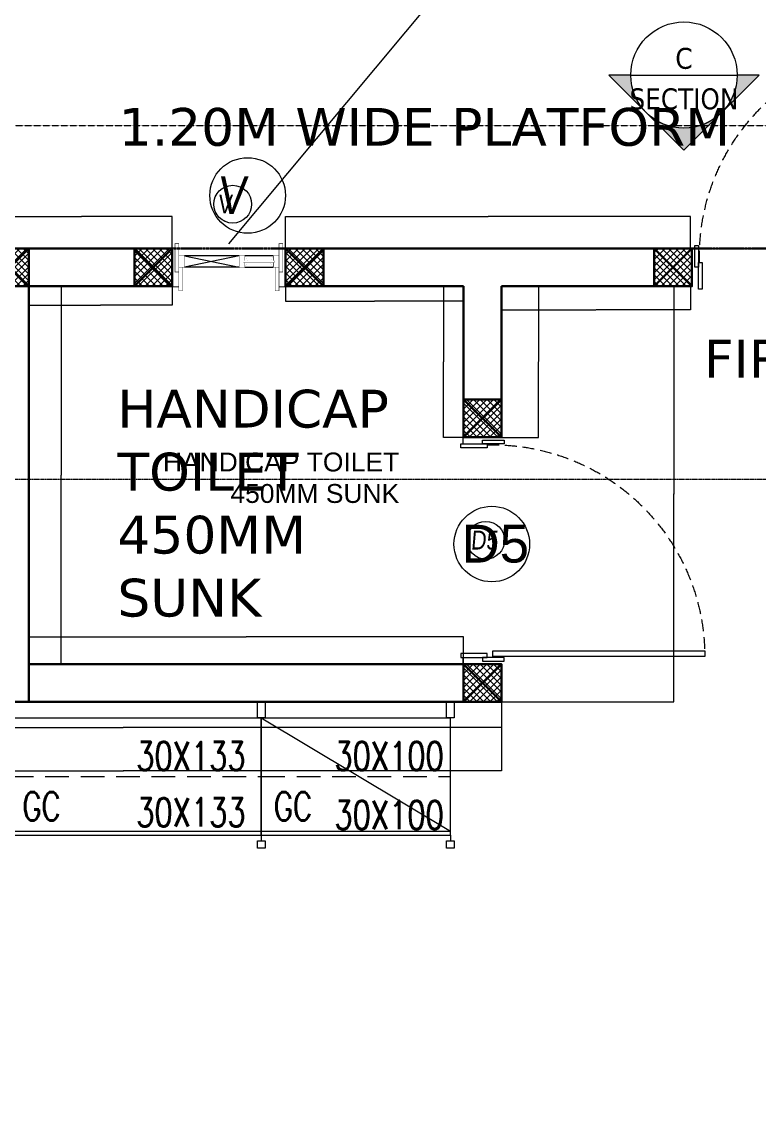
# Model space of a CAD drawing. Header units: inches. Extents: x 6 to 183294, y -48183 to 78918.
# Drawn here: x 127306 to 131205, y 58666 to 64447 of the extents above; entities that cross this region are included whole.
import ezdxf
from ezdxf.enums import TextEntityAlignment as Align

# ---------------------------------------------------------------- set-up
doc = ezdxf.new("R2010")
doc.units = ezdxf.units.IN
doc.header["$MEASUREMENT"] = 0
doc.set_wipeout_variables(frame=1)
doc.header["$PDMODE"] = 35
for name, pattern in [('( Hidden )', [0.375, 0.25, -0.125]), ('DASH', [0.35, 0.25, -0.1]), ('HIDDEN', [0.375, 0.25, -0.125]), ('PHANTOM2', [1.25, 0.625, -0.125, 0.125, -0.125, 0.125, -0.125])]:
    doc.linetypes.add(name, pattern=pattern)
for name, color, linetype, lineweight in [('0 @ 1 (2)', 8, 'Continuous', 0), ('asl comments 12-01-2023', 8, 'Continuous', 0), ('RACK', 8, 'Continuous', 0), ('RACKS CORE & NON-CORE', 8, 'Continuous', 0), ('SDA_DIM', 8, 'Continuous', 5), ('SDA_DIM DETAILS', 8, 'Continuous', 0), ('SDA_DOOR', 2, 'Continuous', 5), ('SDA_MEP INPUTS', 8, 'Continuous', 0), ('SDA_PROJECTIONS', 8, 'HIDDEN', 0), ('SDA_RCC', 1, 'Continuous', 30), ('SDA_SCHEDULES', 8, 'Continuous', 0), ('SDA_SCHEDULES DETAIL', 8, 'Continuous', 0), ('SDA_SECTION LINE', 8, 'Continuous', 0), ('SDA_TEXT_DETAILS', 8, 'Continuous', 0), ('SDA_WALL', 7, 'Continuous', 30), ('SDA_WINDOW', 8, 'Continuous', 0)]:
    doc.layers.add(name, color=color, linetype=linetype, lineweight=lineweight)
doc.layers.add('SDA_TEXT', color=21, linetype='Continuous')
doc.styles.add('AR', font='arial.ttf')
doc.styles.add('arial', font='verdana.ttf')
doc.styles.get("Standard").update_dxf_attribs({"font": 'txt.shx'})
doc.styles.add('SWA', font='simplex.shx', dxfattribs={"width": 0.75, "height": 0.23})
doc.styles.add('Tahoma', font='tahoma.ttf')
doc.dimstyles.new('SDA-100', dxfattribs={"dimtxt": 0.2, "dimasz": 0.18, "dimexe": 0.18, "dimexo": 0.0625, "dimgap": 0.015, "dimtad": 0, "dimzin": 0, "dimdsep": 46, "dimtxsty": 'Standard', "dimblk": 'ARCHTICK', "dimcen": 0.09, "dimclrd": 27, "dimclre": 27, "dimclrt": 21, "dimadec": 0, "dimazin": 0, "dimtfac": 1, "dimtofl": 0, "dimtmove": 1, "dimatfit": 3, "dimfxl": 0, "dimtolj": 1, "dimtzin": 0, "dimlwd": -1, "dimlwe": -1, "dimarcsym": 0})
doc.dimstyles.new('SDA-50', dxfattribs={"dimtxt": 0.1, "dimasz": 0.05, "dimexe": 0.09, "dimexo": 0.009, "dimgap": 0, "dimtad": 0, "dimzin": 0, "dimdsep": 46, "dimtxsty": 'Standard', "dimblk": 'ARCHTICK', "dimcen": 0.1, "dimclrd": 27, "dimclre": 27, "dimclrt": 21, "dimadec": 0, "dimazin": 0, "dimtfac": 1, "dimtofl": 0, "dimtmove": 1, "dimatfit": 3, "dimfxl": 0, "dimtolj": 1, "dimtzin": 0, "dimlwd": -1, "dimlwe": -1, "dimarcsym": 0})

# ---------------------------------------------------------------- blocks, each defined once
blk = doc.blocks.new('*U294')
at = {"linetype": 'Continuous', "lineweight": 0}
for points in [[(0, 0.025), (0.035, 0.025), (0.035, 0.01), (0.055, 0.01), (0.055, 0.15), (0.035, 0.15), (0.035, 0.24), (0.015, 0.24), (0.015, 0.225), (0, 0.225)], [(1.2, 0.025), (1.165, 0.025), (1.165, 0.01), (1.145, 0.01), (1.145, 0.15), (1.165, 0.15), (1.165, 0.24), (1.185, 0.24), (1.185, 0.225), (1.2, 0.225)]]:
    blk.add_wipeout(points, dxfattribs=at).dxf.layer = 'SDA_DOOR'
at = {"layer": 'SDA_DOOR', "color": 7, "linetype": 'Continuous', "lineweight": 30}
for p, q in [((0, 0.225), (0, 0.025)), ((1.2, 0.225), (1.2, 0.025))]:
    blk.add_line(p, q, dxfattribs=at)
at = {"layer": 'SDA_DOOR', "linetype": 'Continuous'}
for points in [[(0.07, 1.3), (0.04, 1.3), (0.04, 0.18), (0.07, 0.18)], [(0.07, 1.3), (0.04, 1.3), (0.04, 0.18), (0.07, 0.18)], [(0.015, 0.125), (0.015, 0.24), (0.035, 0.24), (0.035, 0.125)], [(1.185, 0.125), (1.185, 0.24), (1.165, 0.24), (1.165, 0.125)], [(0.035, 0.01), (0.035, 0.15), (0.055, 0.15), (0.055, 0.01)], [(1.165, 0.01), (1.165, 0.15), (1.145, 0.15), (1.145, 0.01)]]:
    blk.add_lwpolyline(points, close=True, dxfattribs=at)
at = {"layer": 'SDA_DOOR', "linetype": '( Hidden )', "ltscale": 0.25}
blk.add_arc((0.04, 0.18), 1.1204, 358.46566, 88.46566, dxfattribs=at)
blk.add_arc((0.04, 0.18), 1.1204, 358.46566, 88.46566, dxfattribs=at)
blk = doc.blocks.new('A$C7A0A1DC5')
blk.add_wipeout([(0, 1), (1, 1), (1, 0), (0, 0)]).dxf.layer = 'SDA_RCC'
at = {"layer": 'SDA_RCC', "lineweight": 5}
h = blk.add_hatch(dxfattribs=at)
h.set_pattern_fill('ANSI37', color=252, scale=0.04, style=0)
h.set_pattern_definition([(45, (0, 0), (-0.089803, 0.089803), []), (135, (0, 0), (-0.089803, -0.089803), [])])
h.paths.add_polyline_path([(0, 1), (1, 1), (1, 0), (0, 0)])
at = {"layer": 'SDA_RCC'}
for p, q in [((0, 1), (1, 0)), ((1, 1), (0, 0))]:
    blk.add_line(p, q, dxfattribs=at)
blk.add_lwpolyline([(0, 1), (1, 1), (1, 0), (0, 0)], close=True, dxfattribs=at)
blk = doc.blocks.new('*U211')
blk.add_circle((0.2, 0.2), 0.2)
at = {"style": 'AR'}
blk.add_attdef('DOOR', (0.0399, 0.102), '', height=0.2, dxfattribs=at)
blk = doc.blocks.new('*U307')
at = {"linetype": 'Continuous'}
blk.add_wipeout([(0.6, 0.225), (0.585, 0.225), (0.585, 0.25), (0.015, 0.25), (0.015, 0.225), (0, 0.225), (0, 0.025), (0.035, 0.025), (0.035, 0), (0.565, 0), (0.565, 0.025), (0.6, 0.025)], dxfattribs=at).dxf.layer = 'SDA_WINDOW'
at = {"layer": 'SDA_WINDOW', "color": 7, "linetype": 'Continuous', "lineweight": 30}
for p, q in [((0, 0.225), (0, 0.025)), ((0.6, 0.225), (0.6, 0.025))]:
    blk.add_line(p, q, dxfattribs=at)
at = {"layer": 'SDA_WINDOW', "lineweight": 0}
for p, q in [((0.065, 0.185), (0.355, 0.125)), ((0.355, 0.185), (0.065, 0.125)), ((0.355, 0.185), (0.065, 0.185)), ((0.535, 0.185), (0.385, 0.185)), ((0.355, 0.125), (0.065, 0.125)), ((0.385, 0.125), (0.535, 0.125))]:
    blk.add_line(p, q, dxfattribs=at)
for points, const_width in [([(0.015, 0.1), (0.015, 0.25), (0.035, 0.25), (0.035, 0.1)], 0.002), ([(0.585, 0.1), (0.585, 0.25), (0.565, 0.25), (0.565, 0.1)], 0.002), ([(0.035, 0.185), (0.065, 0.185), (0.065, 0.125), (0.035, 0.125)], 0.002), ([(0.035, 0), (0.035, 0.125), (0.055, 0.125), (0.055, 0)], 0.002), ([(0.3762, 0.1599), (0.5398, 0.1599), (0.5398, 0.1501), (0.3762, 0.1501)], 0.001), ([(0.565, 0), (0.565, 0.125), (0.545, 0.125), (0.545, 0)], 0.002)]:
    blk.add_lwpolyline(points, close=True, dxfattribs=dict(at, const_width=const_width))
for points, const_width in [([(0.385, 0.1601), (0.385, 0.185), (0.355, 0.185), (0.355, 0.125), (0.385, 0.125), (0.385, 0.1501)], 0.002), ([(0.4, 0.1599), (0.385, 0.1599), (0.385, 0.185), (0.4, 0.1599)], 0.0003), ([(0.52, 0.1599), (0.535, 0.1599), (0.535, 0.185), (0.52, 0.1599)], 0.0003), ([(0.535, 0.1601), (0.535, 0.185), (0.565, 0.185), (0.565, 0.125), (0.535, 0.125), (0.535, 0.1501)], 0.002), ([(0.4, 0.1501), (0.385, 0.1501), (0.385, 0.125), (0.4, 0.1501)], 0.0003), ([(0.52, 0.1501), (0.535, 0.1501), (0.535, 0.125), (0.52, 0.1501)], 0.0003)]:
    blk.add_lwpolyline(points, dxfattribs=dict(at, const_width=const_width))
blk = doc.blocks.new('A$C52B67C56')
blk.add_circle((0.2, 0.2), 0.2)
at = {"style": 'AR'}
blk.add_attdef('DOOR', (0.0399, 0.102), '', height=0.2, dxfattribs=at)
blk = doc.blocks.new('_ArchTick')
at = {"color": 0, "const_width": 0.15}
blk.add_lwpolyline([(-0.5, -0.5), (0.5, 0.5)], dxfattribs=at)
blk = doc.blocks.new('*D657')
at = {"layer": 'Defpoints', "color": 0}
for p in [(125842.2, 60848.2), (129842.2, 60848.2), (129842.2, 60482.3)]:
    blk.add_point(p, dxfattribs=at)
at = {"layer": 'SDA_DIM', "color": 27}
for p, q in [((125842.2, 60848.2), (125842.2, 60482.2)), ((129842.2, 60848.2), (129842.2, 60482.2)), ((125842.2, 60482.3), (127841.7, 60482.3)), ((129842.2, 60482.3), (127842.8, 60482.3))]:
    blk.add_line(p, q, dxfattribs=at)
at = {"layer": 'SDA_DIM', "color": 27, "xscale": 0.18, "yscale": 0.18, "zscale": 0.18, "rotation": 180}
blk.add_blockref('_ArchTick', (125842.2, 60482.3), dxfattribs=at)
at = {"layer": 'SDA_DIM', "color": 27, "xscale": 0.18, "yscale": 0.18, "zscale": 0.18}
blk.add_blockref('_ArchTick', (129842.2, 60482.3), dxfattribs=at)
at = {"layer": 'SDA_DIM', "color": 21, "insert": (127842.2, 60482.3), "char_height": 0.2, "attachment_point": 5}
blk.add_mtext('\\A1;4000.00', dxfattribs=at)
blk = doc.blocks.new('*D658')
at = {"layer": 'Defpoints', "color": 0}
for p in [(129842.2, 63048.2), (130038.5, 63048.2), (129842.2, 62248.2)]:
    blk.add_point(p, dxfattribs=at)
at = {"layer": 'SDA_DIM', "color": 27}
for p, q in [((129842.3, 63048.2), (130038.7, 63048.2)), ((130038.5, 63048.2), (130038.5, 62648.7)), ((130038.5, 62248.2), (130038.5, 62647.8)), ((129842.3, 62248.2), (130038.7, 62248.2))]:
    blk.add_line(p, q, dxfattribs=at)
at = {"layer": 'SDA_DIM', "color": 27, "xscale": 0.18, "yscale": 0.18, "zscale": 0.18}
for p, rotation in [((130038.5, 63048.2), 90), ((130038.5, 62248.2), 270)]:
    blk.add_blockref('_ArchTick', p, dxfattribs=dict(at, rotation=rotation))
at = {"layer": 'SDA_DIM', "color": 21, "insert": (130038.5, 62648.2), "char_height": 0.2, "attachment_point": 5, "rotation": 90}
blk.add_mtext('\\A1;800.00', dxfattribs=at)
blk = doc.blocks.new('*D659')
at = {"layer": 'Defpoints', "color": 0}
for p in [(129842.2, 63048.2), (130843.1, 63048.2), (130843.1, 62923.8)]:
    blk.add_point(p, dxfattribs=at)
at = {"layer": 'SDA_DIM', "color": 27}
for p, q in [((129842.2, 63048.2), (129842.2, 62923.7)), ((130843.1, 63048.2), (130843.1, 62923.7)), ((129842.2, 62923.8), (130342.2, 62923.8)), ((130843.1, 62923.8), (130343.2, 62923.8))]:
    blk.add_line(p, q, dxfattribs=at)
at = {"layer": 'SDA_DIM', "color": 27, "xscale": 0.18, "yscale": 0.18, "zscale": 0.18, "rotation": 180}
blk.add_blockref('_ArchTick', (129842.2, 62923.8), dxfattribs=at)
at = {"layer": 'SDA_DIM', "color": 27, "xscale": 0.18, "yscale": 0.18, "zscale": 0.18}
blk.add_blockref('_ArchTick', (130843.1, 62923.8), dxfattribs=at)
at = {"layer": 'SDA_DIM', "color": 21, "insert": (130342.7, 62923.8), "char_height": 0.2, "attachment_point": 5}
blk.add_mtext('\\A1;1000.90', dxfattribs=at)
blk = doc.blocks.new('*D683')
at = {"layer": 'Defpoints', "color": 0}
for p in [(129842.2, 63048.2), (130753.9, 63048.2), (129842.2, 60848.2)]:
    blk.add_point(p, dxfattribs=at)
at = {"layer": 'SDA_DIM', "color": 27}
for p, q in [((129842.3, 63048.2), (130754, 63048.2)), ((130753.9, 63048.2), (130753.9, 61948.8)), ((130753.9, 60848.2), (130753.9, 61947.7)), ((129842.3, 60848.2), (130754, 60848.2))]:
    blk.add_line(p, q, dxfattribs=at)
at = {"layer": 'SDA_DIM', "color": 27, "xscale": 0.18, "yscale": 0.18, "zscale": 0.18}
for p, rotation in [((130753.9, 63048.2), 90), ((130753.9, 60848.2), 270)]:
    blk.add_blockref('_ArchTick', p, dxfattribs=dict(at, rotation=rotation))
at = {"layer": 'SDA_DIM', "color": 21, "insert": (130753.9, 61948.2), "char_height": 0.2, "attachment_point": 5, "rotation": 90}
blk.add_mtext('\\A1;2200.00', dxfattribs=at)
blk = doc.blocks.new('*D685')
at = {"layer": 'Defpoints', "color": 0}
for p in [(128100.8, 63416.9), (127142.2, 63248.2), (128100.8, 63248.1)]:
    blk.add_point(p, dxfattribs=at)
at = {"layer": 'SDA_DIM', "color": 27}
for p, q in [((127142.2, 63248.3), (127142.2, 63417.1)), ((127142.2, 63416.9), (127621, 63416.9)), ((128100.8, 63416.9), (127622, 63416.9)), ((128100.8, 63248.2), (128100.8, 63417.1))]:
    blk.add_line(p, q, dxfattribs=at)
at = {"layer": 'SDA_DIM', "color": 27, "xscale": 0.18, "yscale": 0.18, "zscale": 0.18, "rotation": 180}
blk.add_blockref('_ArchTick', (127142.2, 63416.9), dxfattribs=at)
at = {"layer": 'SDA_DIM', "color": 27, "xscale": 0.18, "yscale": 0.18, "zscale": 0.18}
blk.add_blockref('_ArchTick', (128100.8, 63416.9), dxfattribs=at)
at = {"layer": 'SDA_DIM', "color": 21, "insert": (127621.5, 63416.9), "char_height": 0.2, "attachment_point": 5}
blk.add_mtext('\\A1;958.54', dxfattribs=at)
blk = doc.blocks.new('*D686')
at = {"layer": 'Defpoints', "color": 0}
for p in [(130843, 63416.9), (128701, 63248.1), (130843, 63248.1)]:
    blk.add_point(p, dxfattribs=at)
at = {"layer": 'SDA_DIM', "color": 27}
for p, q in [((128701, 63248.2), (128701, 63417.1)), ((128701, 63416.9), (129771.5, 63416.9)), ((130843, 63416.9), (129772.6, 63416.9)), ((130843, 63248.2), (130843, 63417.1))]:
    blk.add_line(p, q, dxfattribs=at)
at = {"layer": 'SDA_DIM', "color": 27, "xscale": 0.18, "yscale": 0.18, "zscale": 0.18, "rotation": 180}
blk.add_blockref('_ArchTick', (128701, 63416.9), dxfattribs=at)
at = {"layer": 'SDA_DIM', "color": 27, "xscale": 0.18, "yscale": 0.18, "zscale": 0.18}
blk.add_blockref('_ArchTick', (130843, 63416.9), dxfattribs=at)
at = {"layer": 'SDA_DIM', "color": 21, "insert": (129772, 63416.9), "char_height": 0.2, "attachment_point": 5}
blk.add_mtext('\\A1;2142.02', dxfattribs=at)
blk = doc.blocks.new('*D784')
at = {"layer": 'Defpoints', "color": 0}
for p in [(129642.2, 61192), (127342.2, 61048.2), (129642.2, 61048.2)]:
    blk.add_point(p, dxfattribs=at)
at = {"layer": 'SDA_DIM DETAILS'}
for p, q in [((127342.2, 61048.2), (127342.2, 61192.1)), ((127342.2, 61192), (128492, 61192)), ((129642.2, 61192), (128492.5, 61192)), ((129642.2, 61048.2), (129642.2, 61192.1))]:
    blk.add_line(p, q, dxfattribs=at)
at = {"layer": 'SDA_DIM DETAILS', "xscale": 0.05, "yscale": 0.05, "zscale": 0.05, "rotation": 180}
blk.add_blockref('_ArchTick', (127342.2, 61192), dxfattribs=at)
at = {"layer": 'SDA_DIM DETAILS', "xscale": 0.05, "yscale": 0.05, "zscale": 0.05}
blk.add_blockref('_ArchTick', (129642.2, 61192), dxfattribs=at)
at = {"layer": 'SDA_DIM DETAILS', "insert": (128492.2, 61192), "char_height": 0.1, "attachment_point": 5}
blk.add_mtext('\\A1;2300.00', dxfattribs=at)
blk = doc.blocks.new('*D785')
at = {"layer": 'Defpoints', "color": 0}
for p in [(127514.5, 63048.2), (127514.5, 63048.2), (127514.5, 61048.2)]:
    blk.add_point(p, dxfattribs=at)
at = {"layer": 'SDA_DIM DETAILS'}
for p, q in [((127514.5, 63048.2), (127514.6, 63048.2)), ((127514.5, 63048.2), (127514.5, 62048.5)), ((127514.5, 61048.2), (127514.5, 62048)), ((127514.5, 61048.2), (127514.6, 61048.2))]:
    blk.add_line(p, q, dxfattribs=at)
at = {"layer": 'SDA_DIM DETAILS', "xscale": 0.05, "yscale": 0.05, "zscale": 0.05}
for p, rotation in [((127514.5, 63048.2), 90), ((127514.5, 61048.2), 270)]:
    blk.add_blockref('_ArchTick', p, dxfattribs=dict(at, rotation=rotation))
at = {"layer": 'SDA_DIM DETAILS', "insert": (127514.5, 62048.2), "char_height": 0.1, "attachment_point": 5, "rotation": 90}
blk.add_mtext('\\A1;2000.00', dxfattribs=at)
blk = doc.blocks.new('*D786')
at = {"layer": 'Defpoints', "color": 0}
for p in [(127342.2, 63048.2), (128100.9, 63048.2), (128100.9, 62947.4)]:
    blk.add_point(p, dxfattribs=at)
at = {"layer": 'SDA_DIM DETAILS'}
for p, q in [((127342.2, 63048.2), (127342.2, 62947.3)), ((128100.9, 63048.2), (128100.9, 62947.3)), ((127342.2, 62947.4), (127721.3, 62947.4)), ((128100.9, 62947.4), (127721.8, 62947.4))]:
    blk.add_line(p, q, dxfattribs=at)
at = {"layer": 'SDA_DIM DETAILS', "xscale": 0.05, "yscale": 0.05, "zscale": 0.05, "rotation": 180}
blk.add_blockref('_ArchTick', (127342.2, 62947.4), dxfattribs=at)
at = {"layer": 'SDA_DIM DETAILS', "xscale": 0.05, "yscale": 0.05, "zscale": 0.05}
blk.add_blockref('_ArchTick', (128100.9, 62947.4), dxfattribs=at)
at = {"layer": 'SDA_DIM DETAILS', "insert": (127721.6, 62947.4), "char_height": 0.1, "attachment_point": 5}
blk.add_mtext('\\A1;758.65', dxfattribs=at)
blk = doc.blocks.new('*D787')
at = {"layer": 'Defpoints', "color": 0}
for p in [(128700.9, 63048.2), (129642.2, 63048.2), (129642.2, 62969.1)]:
    blk.add_point(p, dxfattribs=at)
at = {"layer": 'SDA_DIM DETAILS'}
for p, q in [((128700.9, 63048.2), (128700.9, 62969)), ((129642.2, 63048.2), (129642.2, 62969)), ((128700.9, 62969.1), (129171.3, 62969.1)), ((129642.2, 62969.1), (129171.8, 62969.1))]:
    blk.add_line(p, q, dxfattribs=at)
at = {"layer": 'SDA_DIM DETAILS', "xscale": 0.05, "yscale": 0.05, "zscale": 0.05, "rotation": 180}
blk.add_blockref('_ArchTick', (128700.9, 62969.1), dxfattribs=at)
at = {"layer": 'SDA_DIM DETAILS', "xscale": 0.05, "yscale": 0.05, "zscale": 0.05}
blk.add_blockref('_ArchTick', (129642.2, 62969.1), dxfattribs=at)
at = {"layer": 'SDA_DIM DETAILS', "insert": (129171.6, 62969.1), "char_height": 0.1, "attachment_point": 5}
blk.add_mtext('\\A1;941.35', dxfattribs=at)
blk = doc.blocks.new('*D793')
at = {"layer": 'Defpoints', "color": 0}
for p in [(129535.7, 63048.2), (129642.2, 63048.2), (129642.2, 62248.2)]:
    blk.add_point(p, dxfattribs=at)
at = {"layer": 'SDA_DIM DETAILS'}
for p, q in [((129642.2, 63048.2), (129535.6, 63048.2)), ((129535.7, 63048.2), (129535.7, 62648.4)), ((129535.7, 62248.2), (129535.7, 62648)), ((129642.2, 62248.2), (129535.6, 62248.2))]:
    blk.add_line(p, q, dxfattribs=at)
at = {"layer": 'SDA_DIM DETAILS', "xscale": 0.05, "yscale": 0.05, "zscale": 0.05}
for p, rotation in [((129535.7, 63048.2), 90), ((129535.7, 62248.2), 270)]:
    blk.add_blockref('_ArchTick', p, dxfattribs=dict(at, rotation=rotation))
at = {"layer": 'SDA_DIM DETAILS', "insert": (129535.7, 62648.2), "char_height": 0.1, "attachment_point": 5, "rotation": 90}
blk.add_mtext('\\A1;800.00', dxfattribs=at)
blk = doc.blocks.new('*D798')
at = {"layer": 'Defpoints', "color": 0}
for p in [(125842.2, 60848.2), (129842.2, 60848.2), (129842.2, 60712.9)]:
    blk.add_point(p, dxfattribs=at)
at = {"layer": 'SDA_DIM DETAILS'}
for p, q in [((125842.2, 60848.2), (125842.2, 60712.8)), ((129842.2, 60848.2), (129842.2, 60712.8)), ((125842.2, 60712.9), (127842, 60712.9)), ((129842.2, 60712.9), (127842.5, 60712.9))]:
    blk.add_line(p, q, dxfattribs=at)
at = {"layer": 'SDA_DIM DETAILS', "xscale": 0.05, "yscale": 0.05, "zscale": 0.05, "rotation": 180}
blk.add_blockref('_ArchTick', (125842.2, 60712.9), dxfattribs=at)
at = {"layer": 'SDA_DIM DETAILS', "xscale": 0.05, "yscale": 0.05, "zscale": 0.05}
blk.add_blockref('_ArchTick', (129842.2, 60712.9), dxfattribs=at)
at = {"layer": 'SDA_DIM DETAILS', "insert": (127842.2, 60712.9), "char_height": 0.1, "attachment_point": 5}
blk.add_mtext('\\A1;4000.00', dxfattribs=at)
blk = doc.blocks.new('*U486')
blk.add_hatch(color=256).paths.add_polyline_path([(-8.98, 0), (-4.49, -4.49), (0, -8.98), (4.49, -4.49), (8.98, 0), (6.35, 0, -0.198912), (4.49, -4.49, -0.414214), (-4.49, -4.49, -0.198912), (-6.35, 0)])
blk.add_line((-6.35, 0), (6.35, 0))
for points in [[(-6.35, 0), (-8.98, 0), (0, -8.98), (8.98, 0), (6.35, 0, -1)], [(4.49, -4.49, -0.414214), (-4.49, -4.49), (0, -8.98), (4.49, -4.49)]]:
    blk.add_lwpolyline(points, format="xyb", close=True)
blk.add_circle((0, 0), 6.35)
at = {"style": 'Tahoma', "flags": 8}
blk.add_attdef('VIEWNUMBER', text='', height=2.5, dxfattribs=at).set_placement((0, 0), align=Align.BOTTOM_CENTER)
blk.add_attdef('SHEETNUMBER', text='', height=2.5, dxfattribs=at).set_placement((0, -1.59), align=Align.TOP_CENTER)
blk = doc.blocks.new('*U513')
at = {"color": 150, "true_color": 0x007af5}
for p, q in [((20, 0), (1350, 0)), ((20, -85), (1350, -85)), ((20, -85), (20, -705)), ((1350, -705), (1350, -85)), ((20, -685), (1350, -685)), ((20, -705), (1350, -705))]:
    blk.add_line(p, q, dxfattribs=at)
for points in [[(40, 0), (40, -85), (0, -85), (0, 0)], [(1370, 0), (1370, -85), (1330, -85), (1330, 0)]]:
    blk.add_lwpolyline(points, close=True, dxfattribs=at)
at = {"layer": 'RACK', "color": 6, "linetype": '( Hidden )', "ltscale": 500}
blk.add_lwpolyline([(20, -395), (1350, -395)], dxfattribs=at)
at = {"layer": 'RACK', "color": 1}
for points in [[(0, -735), (40, -735), (40, -775), (0, -775), (0, -735)], [(20, -705), (20, -735)], [(1330, -735), (1370, -735), (1370, -775), (1330, -775), (1330, -735)], [(1350, -705), (1350, -735)]]:
    blk.add_lwpolyline(points, dxfattribs=at)
at = {"layer": 'RACK', "color": 7, "lineweight": 5, "style": 'SWA', "width": 0.75}
for p in [(688.6, -361.9), (688.6, -659.6)]:
    blk.add_text('30X133', height=150, dxfattribs=at).set_placement(p)
at = {"layer": 'RACK', "color": 1, "lineweight": 5, "style": 'SWA', "width": 0.75}
blk.add_text('GC', height=150, dxfattribs=at).set_placement((86.4, -627.8))
blk = doc.blocks.new('*U526')
at = {"color": 150}
for p, q in [((20, 0), (1020, 0)), ((20, -85), (1020, -85)), ((20, -85), (20, -705)), ((1020, -705), (1020, -85)), ((20, -685), (1020, -685)), ((20, -705), (1020, -705))]:
    blk.add_line(p, q, dxfattribs=at)
blk.add_line((20, -85), (1020, -685))
for points in [[(40, 0), (40, -85), (0, -85), (0, 0)], [(1040, 0), (1040, -85), (1000, -85), (1000, 0)]]:
    blk.add_lwpolyline(points, close=True, dxfattribs=at)
at = {"layer": 'RACK', "color": 6, "linetype": '( Hidden )', "ltscale": 500}
blk.add_lwpolyline([(20, -395), (1020, -395)], dxfattribs=at)
at = {"layer": 'RACK', "color": 1}
for points in [[(0, -735), (40, -735), (40, -775), (0, -775), (0, -735)], [(20, -705), (20, -735)], [(1000, -735), (1040, -735), (1040, -775), (1000, -775), (1000, -735)], [(1020, -705), (1020, -735)]]:
    blk.add_lwpolyline(points, dxfattribs=at)
at = {"layer": 'RACK', "color": 7, "lineweight": 5, "style": 'SWA', "width": 0.75}
for p in [(406.7, -361.9), (406.7, -673.9)]:
    blk.add_text('30X100', height=150, dxfattribs=at).set_placement(p)
at = {"layer": 'RACK', "color": 1, "lineweight": 5, "style": 'SWA', "width": 0.75}
blk.add_text('GC', height=150, dxfattribs=at).set_placement((86.4, -627.8))
blk = doc.blocks.new('gr cat')
at = {"layer": 'RACKS CORE & NON-CORE', "xscale": 0.001, "yscale": 0.001, "zscale": 0.001}
for name, p in [('*U513', (-20.9673, 4.0489)), ('*U526', (-19.6373, 4.0489))]:
    blk.add_blockref(name, p, dxfattribs=at)

msp = doc.modelspace()

# ---------------------------------------------------------------- linework, layer by layer
at = {"layer": 'asl comments 12-01-2023', "elevation": -197133.873}
msp.add_lwpolyline([(119377.67, 63247.632), (132232.862, 63247.636), (132232.862, 64807.636), (139711.2, 64807.636), (139711.2, 66208.336), (142228.703, 66208.324), (142228.712, 68307.636), (149143.243, 68307.636), (149143.243, 66887.636), (155075.207, 66887.635), (159065.823, 36589.341), (122898.097, 36589.339), (119377.67, 63247.632)], dxfattribs=at)
at = {"layer": 'SDA_WALL', "elevation": -295932.873}
for points in [[(127142.246, 63248.229), (130843.141, 63248.229)], [(127342.246, 63048.229), (127342.246, 60848.229), (125842.246, 60848.229)], [(127342.246, 63048.229), (129642.246, 63048.229)], [(129642.246, 62193.229), (129642.246, 63048.229)], [(129842.246, 63048.229), (130843.141, 63048.229)], [(129842.246, 62248.229), (129842.246, 63048.229)], [(127342.246, 61048.229), (129642.246, 61048.229), (129642.246, 61103.229)], [(127342.246, 60848.229), (129842.246, 60848.229), (129842.246, 60848.229)]]:
    msp.add_lwpolyline(points, dxfattribs=at)

# ---------------------------------------------------------------- block references
at = {"layer": 'SDA_SCHEDULES'}
ref = msp.add_blockref('A$C52B67C56', (128300.346, 63328.401, -295932.873), dxfattribs=dict(at, xscale=1000, yscale=1000, zscale=1000))
ref.add_attrib('DOOR', 'V', (128340.263, 63430.43, -197133.873), dxfattribs={"layer": '0', "height": 200, "style": 'AR', "oblique": 5, "width": 0.8})
at = {"layer": 'SDA_SCHEDULES DETAIL'}
ref = msp.add_blockref('A$C52B67C56', (128321.046, 63382.228, -295932.873), dxfattribs=dict(at, xscale=500, yscale=500, zscale=500))
ref.add_attrib('DOOR', 'V', (128341.005, 63433.243, -197133.873), dxfattribs={"layer": '0', "height": 100, "style": 'AR', "oblique": 5, "width": 0.8})
at = {"layer": 'SDA_TEXT_DETAILS'}
ref = msp.add_blockref('A$C52B67C56', (128320.978, 63382.228, -295932.873), dxfattribs=dict(at, xscale=500, yscale=500, zscale=500))
ref.add_attrib('DOOR', 'V', (128340.937, 63433.243, -197133.873), dxfattribs={"layer": '0', "height": 100, "style": 'AR', "oblique": 5, "width": 0.8})

# ---------------------------------------------------------------- texts
at = {"layer": 'SDA_TEXT', "char_height": 200, "attachment_point": 1, "style": 'arial'}
for s, insert, width in [('1.20M WIDE PLATFORM', (127817.772, 63991.625, -197133.873), 3735.07), ('\\pt11;FIRE EXIT', (130912.501, 62764.758, -197133.873), 1439.62777), ('\\pt11;HANDICAP\\P\\pt0,0;TOILET\\P\\pt0,0;450MM SUNK', (127811.242, 62500.069, -197133.873), 1439.62777)]:
    msp.add_mtext(s, dxfattribs=dict(at, insert=insert, width=width))
at = {"layer": 'SDA_TEXT_DETAILS', "insert": (129301.696, 62167.729, -394731.873), "char_height": 100, "width": 1493.39083, "attachment_point": 3, "style": 'AR'}
msp.add_mtext('HANDICAP TOILET\\P\\pi41.91304;450MM SUNK ', dxfattribs=at)

# ---------------------------------------------------------------- dimensions: what is measured, and where the dimension line sits
at = {"layer": 'SDA_DIM DETAILS'}
dim = msp.add_linear_dim(base=(127514.497, 63048.229, -197133.873), p1=(127514.497, 61048.229, -295932.873), p2=(127514.497, 63048.229, -295932.873), angle=90, dimstyle='SDA-50', override={"dimblk": 'ArchTick', "dimclrd": 256, "dimclre": 256, "dimclrt": 256, "dimtfillclr": 256}, dxfattribs=at)
dim.commit()
dim.dimension.update_dxf_attribs({"geometry": '*D785', "text_midpoint": (127514.497, 62048.229, -197133.873)})

# ---------------------------------------------------------------- next in the draw order: block references
at = {"layer": 'SDA_DOOR', "xscale": -1000, "yscale": 1000, "zscale": 1000}
msp.add_blockref('*U294', (132049.815, 63023.115, -394731.873), dxfattribs=at)
at = {"layer": 'SDA_DOOR', "xscale": -1000, "yscale": 1000, "zscale": 1000, "rotation": 270}
msp.add_blockref('*U294', (129617.245, 61048.229, -295932.873), dxfattribs=at)
at = {"layer": 'SDA_RCC', "xscale": 200, "yscale": 200, "zscale": 1000}
msp.add_blockref('A$C7A0A1DC5', (127142.246, 63048.229, -295932.873), dxfattribs=at)

# ---------------------------------------------------------------- next in the draw order: linework, layer by layer
at = {"layer": 'SDA_SECTION LINE', "linetype": 'PHANTOM2'}
msp.add_line((134537.855, 62025.854, -197133.873), (115928.104, 62025.854, -197133.873), dxfattribs=at)

# ---------------------------------------------------------------- next in the draw order: block references
at = {"layer": '0 @ 1 (2)', "linetype": 'PHANTOM2'}
ref = msp.add_blockref('*U486', (130807.528, 64165.552, -197133.873), dxfattribs=dict(at, xscale=44.2913385826704, yscale=44.2913385826704, zscale=44.2913385826704))
ref.add_attrib('VIEWNUMBER', 'C', dxfattribs={"layer": '0', "height": 110.728, "style": 'Tahoma'}).set_placement((130807.528, 64165.552, -197133.873), align=Align.BOTTOM_CENTER)
ref.add_attrib('SHEETNUMBER', 'SECTION', dxfattribs={"layer": '0', "height": 110.7283, "style": 'Tahoma'}).set_placement((130807.528, 64095.24, -197133.873), align=Align.TOP_CENTER)
at = {"layer": 'SDA_RCC', "xscale": 200, "yscale": 200, "zscale": 1000}
for p in [(130649.928, 63048.229, -493530.873), (129642.246, 62248.229, -295932.873), (129642.246, 60848.229, -295932.873)]:
    msp.add_blockref('A$C7A0A1DC5', p, dxfattribs=at)
at = {"layer": 'SDA_SCHEDULES', "xscale": 1000, "yscale": 1000, "zscale": 1000}
msp.add_blockref('*U211', (129591.465, 61483.33, -197133.873), dxfattribs=at).add_auto_attribs({'DOOR': 'D5'})
at = {"layer": 'SDA_TEXT_DETAILS'}
ref = msp.add_blockref('A$C52B67C56', (129659.421, 61603.411, -98334.873), dxfattribs=dict(at, xscale=500, yscale=500, zscale=500))
ref.add_attrib('DOOR', 'D5', (129679.38, 61654.425, 464.127), dxfattribs={"layer": '0', "height": 100, "style": 'AR', "oblique": 5, "width": 0.8})

# ---------------------------------------------------------------- next in the draw order: linework, layer by layer
at = {"layer": 'SDA_PROJECTIONS', "linetype": 'DASH', "elevation": -197133.873}
msp.add_lwpolyline([(121964.48, 39204.664), (118703.505, 63898.263), (131643.141, 63898.263)], dxfattribs=at)

# ---------------------------------------------------------------- next in the draw order: block references
at = {"color": 2, "xscale": 1000, "yscale": 1000, "zscale": 1000}
msp.add_blockref('gr cat', (148189.581, 56799.358, -295932.873), dxfattribs=at)

# ---------------------------------------------------------------- next in the draw order: dimensions: what is measured, and where the dimension line sits
at = {"layer": 'SDA_DIM'}
for base, p1, p2, picture, middle in [((130843.1413, 62923.8374, -197133.873), (129842.2456, 63048.2288, -197133.873), (130843.1413, 63048.2288, -295932.873), '*D659', (130342.6935, 62923.8374, -197133.873)), ((129842.246, 60482.335, -197133.873), (125842.246, 60848.229, -197133.873), (129842.246, 60848.229, -295932.873), '*D657', (127842.246, 60482.335, -197133.873))]:
    dim = msp.add_linear_dim(base=base, p1=p1, p2=p2, dimstyle='SDA-100', dxfattribs=at)
    dim.commit()
    dim.dimension.update_dxf_attribs({"geometry": picture, "text_midpoint": middle})
for base, p1, p2, picture, middle in [((130038.502, 63048.229, -197133.873), (129842.246, 62248.229, -295932.873), (129842.246, 63048.229, -295932.873), '*D658', (130038.502, 62648.229, -197133.873)), ((130753.857, 63048.229, -197133.873), (129842.246, 60848.229, -197133.873), (129842.246, 63048.229, -197133.873), '*D683', (130753.857, 61948.229, -197133.873))]:
    dim = msp.add_linear_dim(base=base, p1=p1, p2=p2, angle=90, dimstyle='SDA-100', dxfattribs=at)
    dim.commit()
    dim.dimension.update_dxf_attribs({"geometry": picture, "text_midpoint": middle})
at = {"layer": 'SDA_DIM DETAILS'}
dim = msp.add_linear_dim(base=(129535.727, 63048.229, -197133.873), p1=(129642.246, 62248.229, -295932.873), p2=(129642.246, 63048.229, -295932.873), angle=90, dimstyle='SDA-50', override={"dimblk": 'ArchTick', "dimclrd": 256, "dimclre": 256, "dimclrt": 256, "dimtfillclr": 256}, dxfattribs=at)
dim.commit()
dim.dimension.update_dxf_attribs({"geometry": '*D793', "text_midpoint": (129535.727, 62648.229, -197133.873)})
for base, p1, p2, picture, middle in [((129642.246, 61192.002, -197133.873), (127342.246, 61048.229, -295932.873), (129642.246, 61048.229, -295932.873), '*D784', (128492.246, 61192.002, -197133.873)), ((129842.246, 60712.894, -197133.873), (125842.246, 60848.229, -197133.873), (129842.246, 60848.229, -197133.873), '*D798', (127842.246, 60712.894, -197133.873))]:
    dim = msp.add_linear_dim(base=base, p1=p1, p2=p2, dimstyle='SDA-50', override={"dimblk": 'ArchTick', "dimclrd": 256, "dimclre": 256, "dimclrt": 256, "dimtfillclr": 256}, dxfattribs=at)
    dim.commit()
    dim.dimension.update_dxf_attribs({"geometry": picture, "text_midpoint": middle})

# ---------------------------------------------------------------- next in the draw order: block references
at = {"layer": 'SDA_WINDOW', "xscale": 1000, "yscale": 1000, "zscale": 1000}
msp.add_blockref('*U307', (128100.898, 63023.229, -295932.873), dxfattribs=at)

# ---------------------------------------------------------------- next in the draw order: block references
at = {"layer": 'SDA_RCC', "xscale": 200, "yscale": 200, "zscale": 1000}
for p in [(127900.897, 63048.228, -295932.873), (128700.897, 63048.228, -295932.873)]:
    msp.add_blockref('A$C7A0A1DC5', p, dxfattribs=at)

# ---------------------------------------------------------------- next in the draw order: linework, layer by layer
at = {"layer": 'SDA_WALL', "linetype": '( Hidden )', "elevation": -394731.873}
msp.add_lwpolyline([(120028.952, 58419.363), (119386.866, 63247.672), (132243.222, 63247.646), (132249.81, 63247.673), (132249.81, 63297.653), (132249.81, 64807.81), (139717.95, 64807.667), (139719.833, 66208.14), (142245.652, 66208.228), (142245.661, 68307.67), (149160.277, 68307.617), (149160.192, 66887.67), (155080.87, 66888.223), (155606.998, 62943.05), (155872.168, 60929.774), (159078.068, 36589.358), (157887.213, 36589.358), (145666.335, 36589.358), (122915.06, 36589.358), (122559.396, 39282.606), (120028.952, 58419.363)], dxfattribs=at)

# ---------------------------------------------------------------- next in the draw order: dimensions: what is measured, and where the dimension line sits
at = {"layer": 'SDA_DIM'}
for base, p1, p2, picture, middle in [((128100.784, 63416.909, -197133.873), (127142.246, 63248.229, -295932.873), (128100.784, 63248.115, -394731.873), '*D685', (127621.515, 63416.909, -197133.873)), ((130843.028, 63416.909, -197133.873), (128701.011, 63248.115, -394731.873), (130843.028, 63248.115, -394731.873), '*D686', (129772.019, 63416.909, -197133.873))]:
    dim = msp.add_linear_dim(base=base, p1=p1, p2=p2, dimstyle='SDA-100', dxfattribs=at)
    dim.commit()
    dim.dimension.update_dxf_attribs({"geometry": picture, "text_midpoint": middle})
at = {"layer": 'SDA_DIM DETAILS'}
for base, p1, p2, picture, middle in [((128100.897, 62947.382, -197133.873), (127342.246, 63048.229, -295932.873), (128100.897, 63048.229, -295932.873), '*D786', (127721.571, 62947.382, -197133.873)), ((129642.246, 62969.097, -197133.873), (128700.897, 63048.228, -295932.873), (129642.246, 63048.228, -295932.873), '*D787', (129171.571, 62969.097, -197133.873))]:
    dim = msp.add_linear_dim(base=base, p1=p1, p2=p2, dimstyle='SDA-50', override={"dimblk": 'ArchTick', "dimclrd": 256, "dimclre": 256, "dimclrt": 256, "dimtfillclr": 256}, dxfattribs=at)
    dim.commit()
    dim.dimension.update_dxf_attribs({"geometry": picture, "text_midpoint": middle})

# ---------------------------------------------------------------- next in the draw order: leaders
at = {"layer": 'SDA_MEP INPUTS', "lineweight": 0}
msp.add_leader([(128400.897, 63273.229, 464.127), (130100.622, 65310.651, 464.127), (135114.999, 65310.651, 464.127)], dimstyle='SDA-50', override={"dimgap": 0, "dimtad": 0, "dimzin": 1, "dimclrd": 256}, dxfattribs=at)

doc.saveas('drawing.dxf')
